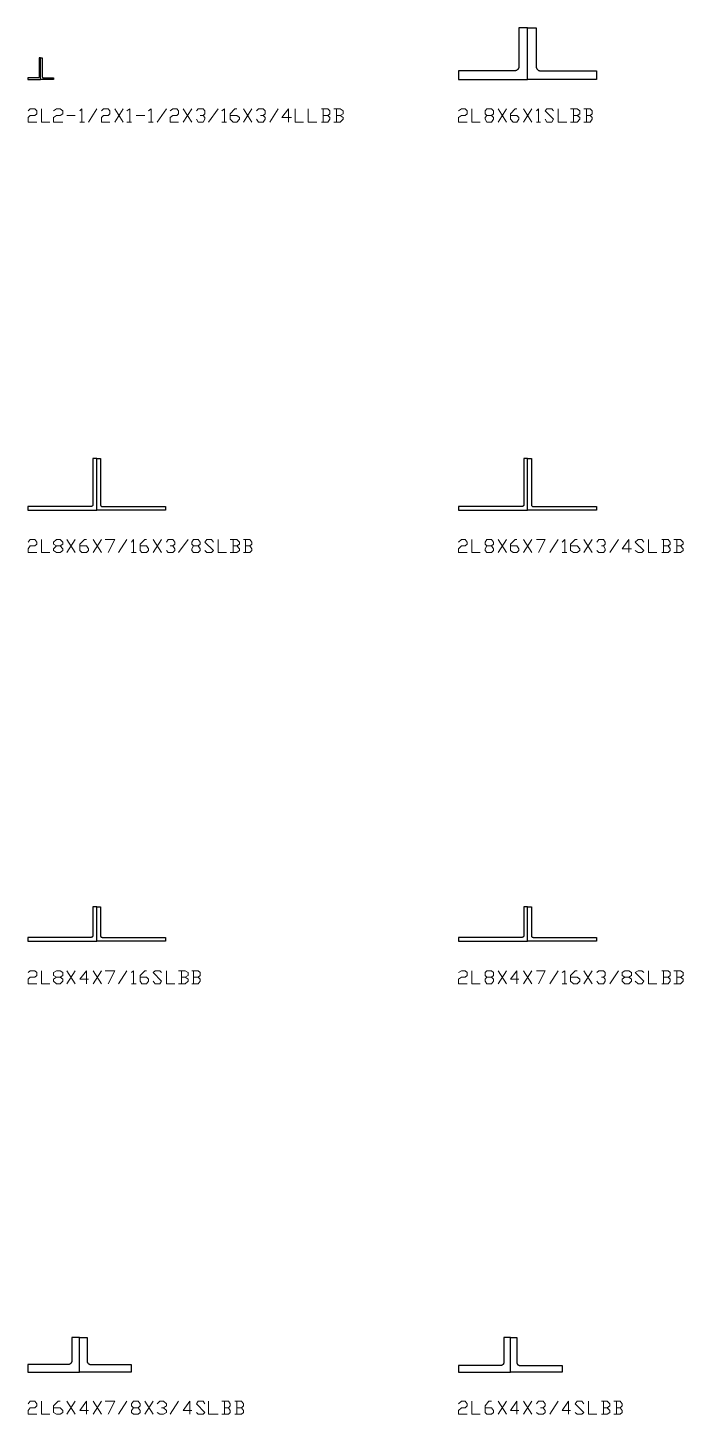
# Model space of a CAD drawing. Header units: inches. Extents: x 0 to 985, y -1555 to 12.
# Drawn here: x 500 to 576.1, y -1154.9 to -994 of the extents above; entities that cross this region are included whole.
import ezdxf

# ---------------------------------------------------------------- set-up
doc = ezdxf.new("R2010")
doc.units = ezdxf.units.IN
doc.header["$MEASUREMENT"] = 0
doc.layers.add('AISC_STEEL', color=7, linetype='Continuous')

msp = doc.modelspace()

# ---------------------------------------------------------------- linework, layer by layer
at = {"color": 3, "lineweight": 0}
for points in [[(500.06, -1003.65), (500.27, -1003.43), (500.82, -1003.43), (501.04, -1003.65), (501.04, -1003.98), (500.82, -1004.19), (500.27, -1004.19), (500.06, -1004.41), (500.06, -1004.96), (501.04, -1004.96)], [(501.58, -1003.43), (501.58, -1004.96), (502.56, -1004.96)], [(503, -1003.65), (503.33, -1003.43), (503.76, -1003.43), (504.09, -1003.65), (504.09, -1003.98), (503.76, -1004.19), (503.33, -1004.19), (503, -1004.41), (503, -1004.96), (504.09, -1004.96)], [(506.05, -1003.65), (506.27, -1003.43), (506.27, -1004.96)], [(507.04, -1004.96), (508.02, -1003.43)], [(508.56, -1003.65), (508.78, -1003.43), (509.33, -1003.43), (509.54, -1003.65), (509.54, -1003.98), (509.33, -1004.19), (508.78, -1004.19), (508.56, -1004.41), (508.56, -1004.96), (509.54, -1004.96)], [(510.09, -1004.96), (511.07, -1003.43)], [(510.09, -1003.43), (511.07, -1004.96)], [(511.51, -1003.65), (511.83, -1003.43), (511.83, -1004.96)], [(514.02, -1003.65), (514.34, -1003.43), (514.34, -1004.96)], [(515, -1004.96), (516.09, -1003.43)], [(516.52, -1003.65), (516.85, -1003.43), (517.29, -1003.43), (517.5, -1003.65), (517.5, -1003.98), (517.29, -1004.19), (516.85, -1004.19), (516.52, -1004.41), (516.52, -1004.96), (517.5, -1004.96)], [(518.05, -1004.96), (519.03, -1003.43)], [(518.05, -1003.43), (519.03, -1004.96)], [(519.58, -1003.65), (519.79, -1003.43), (520.34, -1003.43), (520.56, -1003.65), (520.56, -1003.98), (520.34, -1004.19), (520.01, -1004.19)], [(520.99, -1004.96), (522.08, -1003.43)], [(522.52, -1003.65), (522.85, -1003.43), (522.85, -1004.96)], [(523.5, -1004.19), (524.27, -1004.19), (524.59, -1004.41), (524.59, -1004.63), (524.27, -1004.96), (523.83, -1004.96), (523.5, -1004.63), (523.5, -1003.98), (524.05, -1003.43), (524.27, -1003.43)], [(525.03, -1004.96), (526.01, -1003.43)], [(525.03, -1003.43), (526.01, -1004.96)], [(526.56, -1003.65), (526.77, -1003.43), (527.32, -1003.43), (527.54, -1003.65), (527.54, -1003.98), (527.32, -1004.19), (526.99, -1004.19)], [(528.08, -1004.96), (529.06, -1003.43)], [(530.59, -1004.41), (529.5, -1004.41), (530.26, -1003.43), (530.26, -1004.96)], [(531.03, -1003.43), (531.03, -1004.96), (532.01, -1004.96)], [(532.55, -1003.43), (532.55, -1004.96), (533.54, -1004.96)], [(534.84, -1004.19), (535.06, -1003.98), (535.06, -1003.65), (534.84, -1003.43), (534.08, -1003.43)], [(534.3, -1003.43), (534.3, -1004.96)], [(536.26, -1004.19), (536.59, -1003.98), (536.59, -1003.65), (536.26, -1003.43), (535.5, -1003.43)], [(535.83, -1003.43), (535.83, -1004.96)], [(550, -1003.65), (550.33, -1003.43), (550.77, -1003.43), (550.98, -1003.65), (550.98, -1003.98), (550.77, -1004.19), (550.33, -1004.19), (550, -1004.41), (550, -1004.96), (550.98, -1004.96)], [(551.53, -1003.43), (551.53, -1004.96), (552.51, -1004.96)], [(553.82, -1004.19), (554.04, -1004.41), (554.04, -1004.63), (553.82, -1004.96), (553.27, -1004.96), (553.06, -1004.63), (553.06, -1004.41), (553.27, -1004.19), (553.82, -1004.19), (554.04, -1003.98), (554.04, -1003.65), (553.82, -1003.43), (553.27, -1003.43), (553.06, -1003.65), (553.06, -1003.98), (553.27, -1004.19)], [(554.58, -1004.96), (555.56, -1003.43)], [(554.58, -1003.43), (555.56, -1004.96)], [(556, -1004.19), (556.76, -1004.19), (556.98, -1004.41), (556.98, -1004.63), (556.76, -1004.96), (556.33, -1004.96), (556, -1004.63), (556, -1003.98), (556.55, -1003.43), (556.76, -1003.43)], [(557.53, -1004.96), (558.51, -1003.43)], [(557.53, -1003.43), (558.51, -1004.96)], [(559.05, -1003.65), (559.27, -1003.43), (559.27, -1004.96)], [(560.03, -1004.63), (560.25, -1004.96), (560.8, -1004.96), (561.02, -1004.63), (560.03, -1003.65), (560.25, -1003.43), (560.8, -1003.43), (561.02, -1003.65)], [(561.56, -1003.43), (561.56, -1004.96), (562.54, -1004.96)], [(563.74, -1004.19), (564.07, -1003.98), (564.07, -1003.65), (563.74, -1003.43), (562.98, -1003.43)], [(563.31, -1003.43), (563.31, -1004.96)], [(565.27, -1004.19), (565.49, -1003.98), (565.49, -1003.65), (565.27, -1003.43), (564.51, -1003.43)], [(564.83, -1003.43), (564.83, -1004.96)], [(504.53, -1004.19), (505.51, -1004.19)], [(506.05, -1004.96), (506.6, -1004.96)], [(511.51, -1004.96), (512.05, -1004.96)], [(512.6, -1004.19), (513.58, -1004.19)], [(514.02, -1004.96), (514.56, -1004.96)], [(520.34, -1004.19), (520.56, -1004.41), (520.56, -1004.63), (520.34, -1004.96), (519.79, -1004.96), (519.58, -1004.63)], [(522.52, -1004.96), (523.07, -1004.96)], [(527.32, -1004.19), (527.54, -1004.41), (527.54, -1004.63), (527.32, -1004.96), (526.77, -1004.96), (526.56, -1004.63)], [(534.08, -1004.96), (534.84, -1004.96), (535.06, -1004.63), (535.06, -1004.41), (534.84, -1004.19), (534.3, -1004.19)], [(535.5, -1004.96), (536.26, -1004.96), (536.59, -1004.63), (536.59, -1004.41), (536.26, -1004.19), (535.83, -1004.19)], [(559.05, -1004.96), (559.49, -1004.96)], [(562.98, -1004.96), (563.74, -1004.96), (564.07, -1004.63), (564.07, -1004.41), (563.74, -1004.19), (563.31, -1004.19)], [(564.51, -1004.96), (565.27, -1004.96), (565.49, -1004.63), (565.49, -1004.41), (565.27, -1004.19), (564.83, -1004.19)], [(500.06, -1053.7), (500.27, -1053.38), (500.82, -1053.38), (501.04, -1053.7), (501.04, -1053.92), (500.82, -1054.14), (500.27, -1054.14), (500.06, -1054.47), (500.06, -1054.9), (501.04, -1054.9)], [(501.58, -1053.38), (501.58, -1054.9), (502.56, -1054.9)], [(503.76, -1054.14), (504.09, -1054.47), (504.09, -1054.68), (503.76, -1054.9), (503.33, -1054.9), (503, -1054.68), (503, -1054.47), (503.33, -1054.14), (503.76, -1054.14), (504.09, -1053.92), (504.09, -1053.7), (503.76, -1053.38), (503.33, -1053.38), (503, -1053.7), (503, -1053.92), (503.33, -1054.14)], [(504.53, -1054.9), (505.51, -1053.38)], [(504.53, -1053.38), (505.51, -1054.9)], [(506.05, -1054.14), (506.82, -1054.14), (507.04, -1054.47), (507.04, -1054.68), (506.82, -1054.9), (506.27, -1054.9), (506.05, -1054.68), (506.05, -1053.92), (506.6, -1053.38), (506.82, -1053.38)], [(507.58, -1054.9), (508.56, -1053.38)], [(507.58, -1053.38), (508.56, -1054.9)], [(509, -1053.38), (510.09, -1053.38), (509.33, -1054.9)], [(510.53, -1054.9), (511.51, -1053.38)], [(512.05, -1053.7), (512.27, -1053.38), (512.27, -1054.9)], [(513.03, -1054.14), (513.8, -1054.14), (514.02, -1054.47), (514.02, -1054.68), (513.8, -1054.9), (513.25, -1054.9), (513.03, -1054.68), (513.03, -1053.92), (513.58, -1053.38), (513.8, -1053.38)], [(514.56, -1054.9), (515.54, -1053.38)], [(514.56, -1053.38), (515.54, -1054.9)], [(516.09, -1053.7), (516.31, -1053.38), (516.85, -1053.38), (517.07, -1053.7), (517.07, -1053.92), (516.85, -1054.14), (516.52, -1054.14)], [(517.5, -1054.9), (518.6, -1053.38)], [(519.79, -1054.14), (520.01, -1054.47), (520.01, -1054.68), (519.79, -1054.9), (519.25, -1054.9), (519.03, -1054.68), (519.03, -1054.47), (519.25, -1054.14), (519.79, -1054.14), (520.01, -1053.92), (520.01, -1053.7), (519.79, -1053.38), (519.25, -1053.38), (519.03, -1053.7), (519.03, -1053.92), (519.25, -1054.14)], [(520.56, -1054.68), (520.78, -1054.9), (521.32, -1054.9), (521.54, -1054.68), (520.56, -1053.7), (520.78, -1053.38), (521.32, -1053.38), (521.54, -1053.7)], [(522.08, -1053.38), (522.08, -1054.9), (523.07, -1054.9)], [(524.27, -1054.14), (524.59, -1053.92), (524.59, -1053.7), (524.27, -1053.38), (523.5, -1053.38)], [(523.83, -1053.38), (523.83, -1054.9)], [(525.79, -1054.14), (526.01, -1053.92), (526.01, -1053.7), (525.79, -1053.38), (525.03, -1053.38)], [(525.25, -1053.38), (525.25, -1054.9)], [(550, -1053.7), (550.33, -1053.38), (550.77, -1053.38), (550.98, -1053.7), (550.98, -1053.92), (550.77, -1054.14), (550.33, -1054.14), (550, -1054.47), (550, -1054.9), (550.98, -1054.9)], [(551.53, -1053.38), (551.53, -1054.9), (552.51, -1054.9)], [(553.82, -1054.14), (554.04, -1054.47), (554.04, -1054.68), (553.82, -1054.9), (553.27, -1054.9), (553.06, -1054.68), (553.06, -1054.47), (553.27, -1054.14), (553.82, -1054.14), (554.04, -1053.92), (554.04, -1053.7), (553.82, -1053.38), (553.27, -1053.38), (553.06, -1053.7), (553.06, -1053.92), (553.27, -1054.14)], [(554.58, -1054.9), (555.56, -1053.38)], [(554.58, -1053.38), (555.56, -1054.9)], [(556, -1054.14), (556.76, -1054.14), (556.98, -1054.47), (556.98, -1054.68), (556.76, -1054.9), (556.33, -1054.9), (556, -1054.68), (556, -1053.92), (556.55, -1053.38), (556.76, -1053.38)], [(557.53, -1054.9), (558.51, -1053.38)], [(557.53, -1053.38), (558.51, -1054.9)], [(559.05, -1053.38), (560.03, -1053.38), (559.27, -1054.9)], [(560.58, -1054.9), (561.56, -1053.38)], [(562, -1053.7), (562.32, -1053.38), (562.32, -1054.9)], [(562.98, -1054.14), (563.74, -1054.14), (564.07, -1054.47), (564.07, -1054.68), (563.74, -1054.9), (563.31, -1054.9), (562.98, -1054.68), (562.98, -1053.92), (563.52, -1053.38), (563.74, -1053.38)], [(564.51, -1054.9), (565.49, -1053.38)], [(564.51, -1053.38), (565.49, -1054.9)], [(566.03, -1053.7), (566.25, -1053.38), (566.8, -1053.38), (567.01, -1053.7), (567.01, -1053.92), (566.8, -1054.14), (566.58, -1054.14)], [(567.56, -1054.9), (568.54, -1053.38)], [(570.07, -1054.47), (568.98, -1054.47), (569.74, -1053.38), (569.74, -1054.9)], [(570.5, -1054.68), (570.83, -1054.9), (571.27, -1054.9), (571.49, -1054.68), (570.5, -1053.7), (570.83, -1053.38), (571.27, -1053.38), (571.49, -1053.7)], [(572.03, -1053.38), (572.03, -1054.9), (573.01, -1054.9)], [(574.32, -1054.14), (574.54, -1053.92), (574.54, -1053.7), (574.32, -1053.38), (573.56, -1053.38)], [(573.78, -1053.38), (573.78, -1054.9)], [(575.74, -1054.14), (576.07, -1053.92), (576.07, -1053.7), (575.74, -1053.38), (574.97, -1053.38)], [(575.3, -1053.38), (575.3, -1054.9)], [(512.05, -1054.9), (512.6, -1054.9)], [(516.85, -1054.14), (517.07, -1054.47), (517.07, -1054.68), (516.85, -1054.9), (516.31, -1054.9), (516.09, -1054.68)], [(523.5, -1054.9), (524.27, -1054.9), (524.59, -1054.68), (524.59, -1054.47), (524.27, -1054.14), (523.83, -1054.14)], [(525.03, -1054.9), (525.79, -1054.9), (526.01, -1054.68), (526.01, -1054.47), (525.79, -1054.14), (525.25, -1054.14)], [(562, -1054.9), (562.54, -1054.9)], [(566.8, -1054.14), (567.01, -1054.47), (567.01, -1054.68), (566.8, -1054.9), (566.25, -1054.9), (566.03, -1054.68)], [(573.56, -1054.9), (574.32, -1054.9), (574.54, -1054.68), (574.54, -1054.47), (574.32, -1054.14), (573.78, -1054.14)], [(574.97, -1054.9), (575.74, -1054.9), (576.07, -1054.68), (576.07, -1054.47), (575.74, -1054.14), (575.3, -1054.14)], [(500.06, -1103.65), (500.27, -1103.43), (500.82, -1103.43), (501.04, -1103.65), (501.04, -1103.98), (500.82, -1104.19), (500.27, -1104.19), (500.06, -1104.41), (500.06, -1104.96), (501.04, -1104.96)], [(501.58, -1103.43), (501.58, -1104.96), (502.56, -1104.96)], [(503.76, -1104.19), (504.09, -1104.41), (504.09, -1104.63), (503.76, -1104.96), (503.33, -1104.96), (503, -1104.63), (503, -1104.41), (503.33, -1104.19), (503.76, -1104.19), (504.09, -1103.98), (504.09, -1103.65), (503.76, -1103.43), (503.33, -1103.43), (503, -1103.65), (503, -1103.98), (503.33, -1104.19)], [(504.53, -1104.96), (505.51, -1103.43)], [(504.53, -1103.43), (505.51, -1104.96)], [(507.04, -1104.41), (506.05, -1104.41), (506.82, -1103.43), (506.82, -1104.96)], [(507.58, -1104.96), (508.56, -1103.43)], [(507.58, -1103.43), (508.56, -1104.96)], [(509, -1103.43), (510.09, -1103.43), (509.33, -1104.96)], [(510.53, -1104.96), (511.51, -1103.43)], [(512.05, -1103.65), (512.27, -1103.43), (512.27, -1104.96)], [(513.03, -1104.19), (513.8, -1104.19), (514.02, -1104.41), (514.02, -1104.63), (513.8, -1104.96), (513.25, -1104.96), (513.03, -1104.63), (513.03, -1103.98), (513.58, -1103.43), (513.8, -1103.43)], [(514.56, -1104.63), (514.78, -1104.96), (515.32, -1104.96), (515.54, -1104.63), (514.56, -1103.65), (514.78, -1103.43), (515.32, -1103.43), (515.54, -1103.65)], [(516.09, -1103.43), (516.09, -1104.96), (517.07, -1104.96)], [(518.27, -1104.19), (518.6, -1103.98), (518.6, -1103.65), (518.27, -1103.43), (517.5, -1103.43)], [(517.83, -1103.43), (517.83, -1104.96)], [(519.79, -1104.19), (520.01, -1103.98), (520.01, -1103.65), (519.79, -1103.43), (519.03, -1103.43)], [(519.25, -1103.43), (519.25, -1104.96)], [(550, -1103.65), (550.33, -1103.43), (550.77, -1103.43), (550.98, -1103.65), (550.98, -1103.98), (550.77, -1104.19), (550.33, -1104.19), (550, -1104.41), (550, -1104.96), (550.98, -1104.96)], [(551.53, -1103.43), (551.53, -1104.96), (552.51, -1104.96)], [(553.82, -1104.19), (554.04, -1104.41), (554.04, -1104.63), (553.82, -1104.96), (553.27, -1104.96), (553.06, -1104.63), (553.06, -1104.41), (553.27, -1104.19), (553.82, -1104.19), (554.04, -1103.98), (554.04, -1103.65), (553.82, -1103.43), (553.27, -1103.43), (553.06, -1103.65), (553.06, -1103.98), (553.27, -1104.19)], [(554.58, -1104.96), (555.56, -1103.43)], [(554.58, -1103.43), (555.56, -1104.96)], [(556.98, -1104.41), (556, -1104.41), (556.76, -1103.43), (556.76, -1104.96)], [(557.53, -1104.96), (558.51, -1103.43)], [(557.53, -1103.43), (558.51, -1104.96)], [(559.05, -1103.43), (560.03, -1103.43), (559.27, -1104.96)], [(560.58, -1104.96), (561.56, -1103.43)], [(562, -1103.65), (562.32, -1103.43), (562.32, -1104.96)], [(562.98, -1104.19), (563.74, -1104.19), (564.07, -1104.41), (564.07, -1104.63), (563.74, -1104.96), (563.31, -1104.96), (562.98, -1104.63), (562.98, -1103.98), (563.52, -1103.43), (563.74, -1103.43)], [(564.51, -1104.96), (565.49, -1103.43)], [(564.51, -1103.43), (565.49, -1104.96)], [(566.03, -1103.65), (566.25, -1103.43), (566.8, -1103.43), (567.01, -1103.65), (567.01, -1103.98), (566.8, -1104.19), (566.58, -1104.19)], [(567.56, -1104.96), (568.54, -1103.43)], [(569.74, -1104.19), (570.07, -1104.41), (570.07, -1104.63), (569.74, -1104.96), (569.3, -1104.96), (568.98, -1104.63), (568.98, -1104.41), (569.3, -1104.19), (569.74, -1104.19), (570.07, -1103.98), (570.07, -1103.65), (569.74, -1103.43), (569.3, -1103.43), (568.98, -1103.65), (568.98, -1103.98), (569.3, -1104.19)], [(570.5, -1104.63), (570.83, -1104.96), (571.27, -1104.96), (571.49, -1104.63), (570.5, -1103.65), (570.83, -1103.43), (571.27, -1103.43), (571.49, -1103.65)], [(572.03, -1103.43), (572.03, -1104.96), (573.01, -1104.96)], [(574.32, -1104.19), (574.54, -1103.98), (574.54, -1103.65), (574.32, -1103.43), (573.56, -1103.43)], [(573.78, -1103.43), (573.78, -1104.96)], [(575.74, -1104.19), (576.07, -1103.98), (576.07, -1103.65), (575.74, -1103.43), (574.97, -1103.43)], [(575.3, -1103.43), (575.3, -1104.96)], [(512.05, -1104.96), (512.6, -1104.96)], [(517.5, -1104.96), (518.27, -1104.96), (518.6, -1104.63), (518.6, -1104.41), (518.27, -1104.19), (517.83, -1104.19)], [(519.03, -1104.96), (519.79, -1104.96), (520.01, -1104.63), (520.01, -1104.41), (519.79, -1104.19), (519.25, -1104.19)], [(562, -1104.96), (562.54, -1104.96)], [(566.8, -1104.19), (567.01, -1104.41), (567.01, -1104.63), (566.8, -1104.96), (566.25, -1104.96), (566.03, -1104.63)], [(573.56, -1104.96), (574.32, -1104.96), (574.54, -1104.63), (574.54, -1104.41), (574.32, -1104.19), (573.78, -1104.19)], [(574.97, -1104.96), (575.74, -1104.96), (576.07, -1104.63), (576.07, -1104.41), (575.74, -1104.19), (575.3, -1104.19)], [(500.06, -1153.7), (500.27, -1153.38), (500.82, -1153.38), (501.04, -1153.7), (501.04, -1153.92), (500.82, -1154.14), (500.27, -1154.14), (500.06, -1154.47), (500.06, -1154.9), (501.04, -1154.9)], [(501.58, -1153.38), (501.58, -1154.9), (502.56, -1154.9)], [(503, -1154.14), (503.76, -1154.14), (504.09, -1154.47), (504.09, -1154.68), (503.76, -1154.9), (503.33, -1154.9), (503, -1154.68), (503, -1153.92), (503.55, -1153.38), (503.76, -1153.38)], [(504.53, -1154.9), (505.51, -1153.38)], [(504.53, -1153.38), (505.51, -1154.9)], [(507.04, -1154.47), (506.05, -1154.47), (506.82, -1153.38), (506.82, -1154.9)], [(507.58, -1154.9), (508.56, -1153.38)], [(507.58, -1153.38), (508.56, -1154.9)], [(509, -1153.38), (510.09, -1153.38), (509.33, -1154.9)], [(510.53, -1154.9), (511.51, -1153.38)], [(512.82, -1154.14), (513.03, -1154.47), (513.03, -1154.68), (512.82, -1154.9), (512.27, -1154.9), (512.05, -1154.68), (512.05, -1154.47), (512.27, -1154.14), (512.82, -1154.14), (513.03, -1153.92), (513.03, -1153.7), (512.82, -1153.38), (512.27, -1153.38), (512.05, -1153.7), (512.05, -1153.92), (512.27, -1154.14)], [(513.58, -1154.9), (514.56, -1153.38)], [(513.58, -1153.38), (514.56, -1154.9)], [(515, -1153.7), (515.32, -1153.38), (515.76, -1153.38), (516.09, -1153.7), (516.09, -1153.92), (515.76, -1154.14), (515.54, -1154.14)], [(516.52, -1154.9), (517.5, -1153.38)], [(519.03, -1154.47), (518.05, -1154.47), (518.81, -1153.38), (518.81, -1154.9)], [(519.58, -1154.68), (519.79, -1154.9), (520.34, -1154.9), (520.56, -1154.68), (519.58, -1153.7), (519.79, -1153.38), (520.34, -1153.38), (520.56, -1153.7)], [(520.99, -1153.38), (520.99, -1154.9), (522.08, -1154.9)], [(523.28, -1154.14), (523.5, -1153.92), (523.5, -1153.7), (523.28, -1153.38), (522.52, -1153.38)], [(522.85, -1153.38), (522.85, -1154.9)], [(524.81, -1154.14), (525.03, -1153.92), (525.03, -1153.7), (524.81, -1153.38), (524.05, -1153.38)], [(524.27, -1153.38), (524.27, -1154.9)], [(550, -1153.7), (550.33, -1153.38), (550.77, -1153.38), (550.98, -1153.7), (550.98, -1153.92), (550.77, -1154.14), (550.33, -1154.14), (550, -1154.47), (550, -1154.9), (550.98, -1154.9)], [(551.53, -1153.38), (551.53, -1154.9), (552.51, -1154.9)], [(553.06, -1154.14), (553.82, -1154.14), (554.04, -1154.47), (554.04, -1154.68), (553.82, -1154.9), (553.27, -1154.9), (553.06, -1154.68), (553.06, -1153.92), (553.49, -1153.38), (553.82, -1153.38)], [(554.58, -1154.9), (555.56, -1153.38)], [(554.58, -1153.38), (555.56, -1154.9)], [(556.98, -1154.47), (556, -1154.47), (556.76, -1153.38), (556.76, -1154.9)], [(557.53, -1154.9), (558.51, -1153.38)], [(557.53, -1153.38), (558.51, -1154.9)], [(559.05, -1153.7), (559.27, -1153.38), (559.82, -1153.38), (560.03, -1153.7), (560.03, -1153.92), (559.82, -1154.14), (559.49, -1154.14)], [(560.58, -1154.9), (561.56, -1153.38)], [(562.98, -1154.47), (562, -1154.47), (562.76, -1153.38), (562.76, -1154.9)], [(563.52, -1154.68), (563.74, -1154.9), (564.29, -1154.9), (564.51, -1154.68), (563.52, -1153.7), (563.74, -1153.38), (564.29, -1153.38), (564.51, -1153.7)], [(565.05, -1153.38), (565.05, -1154.9), (566.03, -1154.9)], [(567.23, -1154.14), (567.56, -1153.92), (567.56, -1153.7), (567.23, -1153.38), (566.58, -1153.38)], [(566.8, -1153.38), (566.8, -1154.9)], [(568.76, -1154.14), (568.98, -1153.92), (568.98, -1153.7), (568.76, -1153.38), (568, -1153.38)], [(568.32, -1153.38), (568.32, -1154.9)], [(515.76, -1154.14), (516.09, -1154.47), (516.09, -1154.68), (515.76, -1154.9), (515.32, -1154.9), (515, -1154.68)], [(522.52, -1154.9), (523.28, -1154.9), (523.5, -1154.68), (523.5, -1154.47), (523.28, -1154.14), (522.85, -1154.14)], [(524.05, -1154.9), (524.81, -1154.9), (525.03, -1154.68), (525.03, -1154.47), (524.81, -1154.14), (524.27, -1154.14)], [(559.82, -1154.14), (560.03, -1154.47), (560.03, -1154.68), (559.82, -1154.9), (559.27, -1154.9), (559.05, -1154.68)], [(566.58, -1154.9), (567.23, -1154.9), (567.56, -1154.68), (567.56, -1154.47), (567.23, -1154.14), (566.8, -1154.14)], [(568, -1154.9), (568.76, -1154.9), (568.98, -1154.68), (568.98, -1154.47), (568.76, -1154.14), (568.32, -1154.14)]]:
    msp.add_lwpolyline(points, dxfattribs=at)
at = {"layer": 'AISC_STEEL'}
for points in [[(550, -1000), (558, -1000), (558, -994), (557, -994), (557, -998.5), (557, -998.53), (557, -998.56), (556.99, -998.59), (556.99, -998.62), (556.98, -998.64), (556.97, -998.67), (556.96, -998.7), (556.95, -998.72), (556.93, -998.75), (556.92, -998.77), (556.9, -998.8), (556.88, -998.82), (556.86, -998.84), (556.84, -998.86), (556.82, -998.88), (556.8, -998.9), (556.77, -998.92), (556.75, -998.93), (556.72, -998.95), (556.7, -998.96), (556.67, -998.97), (556.64, -998.98), (556.62, -998.99), (556.59, -998.99), (556.56, -999), (556.53, -999), (556.5, -999), (550, -999)], [(566, -1000), (558, -1000), (558, -994), (559, -994), (559, -998.5), (559, -998.53), (559, -998.56), (559.01, -998.59), (559.01, -998.62), (559.02, -998.64), (559.03, -998.67), (559.04, -998.7), (559.05, -998.72), (559.07, -998.75), (559.08, -998.77), (559.1, -998.8), (559.12, -998.82), (559.14, -998.84), (559.16, -998.86), (559.18, -998.88), (559.2, -998.9), (559.23, -998.92), (559.25, -998.93), (559.28, -998.95), (559.3, -998.96), (559.33, -998.97), (559.36, -998.98), (559.38, -998.99), (559.41, -998.99), (559.44, -999), (559.47, -999), (559.5, -999), (566, -999)], [(500, -1000), (501.5, -1000), (501.5, -997.5), (501.31, -997.5), (501.31, -999.72), (501.31, -999.73), (501.31, -999.74), (501.3, -999.75), (501.3, -999.76), (501.29, -999.78), (501.28, -999.78), (501.28, -999.79), (501.26, -999.8), (501.25, -999.8), (501.24, -999.81), (501.23, -999.81), (501.22, -999.81), (500, -999.81)], [(503, -1000), (501.5, -1000), (501.5, -997.5), (501.69, -997.5), (501.69, -999.72), (501.69, -999.73), (501.69, -999.74), (501.7, -999.75), (501.7, -999.76), (501.71, -999.78), (501.72, -999.78), (501.72, -999.79), (501.74, -999.8), (501.75, -999.8), (501.76, -999.81), (501.77, -999.81), (501.78, -999.81), (503, -999.81)], [(500, -1050), (508, -1050), (508, -1044), (507.56, -1044), (507.56, -1049.34), (507.56, -1049.37), (507.55, -1049.4), (507.55, -1049.43), (507.53, -1049.45), (507.52, -1049.48), (507.5, -1049.5), (507.48, -1049.52), (507.45, -1049.53), (507.43, -1049.55), (507.4, -1049.55), (507.37, -1049.56), (507.34, -1049.56), (500, -1049.56)], [(516, -1050), (508, -1050), (508, -1044), (508.44, -1044), (508.44, -1049.34), (508.44, -1049.37), (508.45, -1049.4), (508.45, -1049.43), (508.47, -1049.45), (508.48, -1049.48), (508.5, -1049.5), (508.52, -1049.52), (508.55, -1049.53), (508.57, -1049.55), (508.6, -1049.55), (508.63, -1049.56), (508.66, -1049.56), (516, -1049.56)], [(550, -1050), (558, -1050), (558, -1044), (557.56, -1044), (557.56, -1049.34), (557.56, -1049.37), (557.55, -1049.4), (557.55, -1049.43), (557.53, -1049.45), (557.52, -1049.48), (557.5, -1049.5), (557.48, -1049.52), (557.45, -1049.53), (557.43, -1049.55), (557.4, -1049.55), (557.37, -1049.56), (557.34, -1049.56), (550, -1049.56)], [(566, -1050), (558, -1050), (558, -1044), (558.44, -1044), (558.44, -1049.34), (558.44, -1049.37), (558.45, -1049.4), (558.45, -1049.43), (558.47, -1049.45), (558.48, -1049.48), (558.5, -1049.5), (558.52, -1049.52), (558.55, -1049.53), (558.57, -1049.55), (558.6, -1049.55), (558.63, -1049.56), (558.66, -1049.56), (566, -1049.56)], [(500, -1100), (508, -1100), (508, -1096), (507.56, -1096), (507.56, -1099.34), (507.56, -1099.37), (507.55, -1099.4), (507.55, -1099.43), (507.53, -1099.45), (507.52, -1099.48), (507.5, -1099.5), (507.48, -1099.52), (507.45, -1099.53), (507.43, -1099.55), (507.4, -1099.55), (507.37, -1099.56), (507.34, -1099.56), (500, -1099.56)], [(516, -1100), (508, -1100), (508, -1096), (508.44, -1096), (508.44, -1099.34), (508.44, -1099.37), (508.45, -1099.4), (508.45, -1099.43), (508.47, -1099.45), (508.48, -1099.48), (508.5, -1099.5), (508.52, -1099.52), (508.55, -1099.53), (508.57, -1099.55), (508.6, -1099.55), (508.63, -1099.56), (508.66, -1099.56), (516, -1099.56)], [(550, -1100), (558, -1100), (558, -1096), (557.56, -1096), (557.56, -1099.34), (557.56, -1099.37), (557.55, -1099.4), (557.55, -1099.43), (557.53, -1099.45), (557.52, -1099.48), (557.5, -1099.5), (557.48, -1099.52), (557.45, -1099.53), (557.43, -1099.55), (557.4, -1099.55), (557.37, -1099.56), (557.34, -1099.56), (550, -1099.56)], [(566, -1100), (558, -1100), (558, -1096), (558.44, -1096), (558.44, -1099.34), (558.44, -1099.37), (558.45, -1099.4), (558.45, -1099.43), (558.47, -1099.45), (558.48, -1099.48), (558.5, -1099.5), (558.52, -1099.52), (558.55, -1099.53), (558.57, -1099.55), (558.6, -1099.55), (558.63, -1099.56), (558.66, -1099.56), (566, -1099.56)], [(500, -1150), (506, -1150), (506, -1146), (505.12, -1146), (505.12, -1148.69), (505.12, -1148.72), (505.12, -1148.75), (505.12, -1148.78), (505.11, -1148.81), (505.1, -1148.83), (505.09, -1148.86), (505.08, -1148.89), (505.06, -1148.91), (505.04, -1148.94), (505.03, -1148.96), (505.01, -1148.99), (504.99, -1149.01), (504.96, -1149.03), (504.94, -1149.04), (504.91, -1149.06), (504.89, -1149.08), (504.86, -1149.09), (504.83, -1149.1), (504.81, -1149.11), (504.78, -1149.12), (504.75, -1149.12), (504.72, -1149.12), (504.69, -1149.12), (500, -1149.12)], [(512, -1150), (506, -1150), (506, -1146), (506.88, -1146), (506.88, -1148.69), (506.88, -1148.72), (506.88, -1148.75), (506.88, -1148.78), (506.89, -1148.81), (506.9, -1148.83), (506.91, -1148.86), (506.92, -1148.89), (506.94, -1148.91), (506.96, -1148.94), (506.97, -1148.96), (506.99, -1148.99), (507.01, -1149.01), (507.04, -1149.03), (507.06, -1149.04), (507.09, -1149.06), (507.11, -1149.08), (507.14, -1149.09), (507.17, -1149.1), (507.19, -1149.11), (507.22, -1149.12), (507.25, -1149.12), (507.28, -1149.12), (507.31, -1149.12), (512, -1149.12)], [(550, -1150), (556, -1150), (556, -1146), (555.25, -1146), (555.25, -1148.88), (555.25, -1148.9), (555.25, -1148.93), (555.24, -1148.96), (555.23, -1148.99), (555.22, -1149.02), (555.21, -1149.05), (555.19, -1149.07), (555.18, -1149.1), (555.16, -1149.12), (555.14, -1149.14), (555.12, -1149.16), (555.1, -1149.18), (555.07, -1149.19), (555.05, -1149.21), (555.02, -1149.22), (554.99, -1149.23), (554.96, -1149.24), (554.93, -1149.25), (554.9, -1149.25), (554.88, -1149.25), (550, -1149.25)], [(562, -1150), (556, -1150), (556, -1146), (556.75, -1146), (556.75, -1148.88), (556.75, -1148.9), (556.75, -1148.93), (556.76, -1148.96), (556.77, -1148.99), (556.78, -1149.02), (556.79, -1149.05), (556.81, -1149.07), (556.82, -1149.1), (556.84, -1149.12), (556.86, -1149.14), (556.88, -1149.16), (556.9, -1149.18), (556.93, -1149.19), (556.95, -1149.21), (556.98, -1149.22), (557.01, -1149.23), (557.04, -1149.24), (557.07, -1149.25), (557.1, -1149.25), (557.12, -1149.25), (562, -1149.25)]]:
    msp.add_lwpolyline(points, close=True, dxfattribs=at)

doc.saveas('drawing.dxf')
